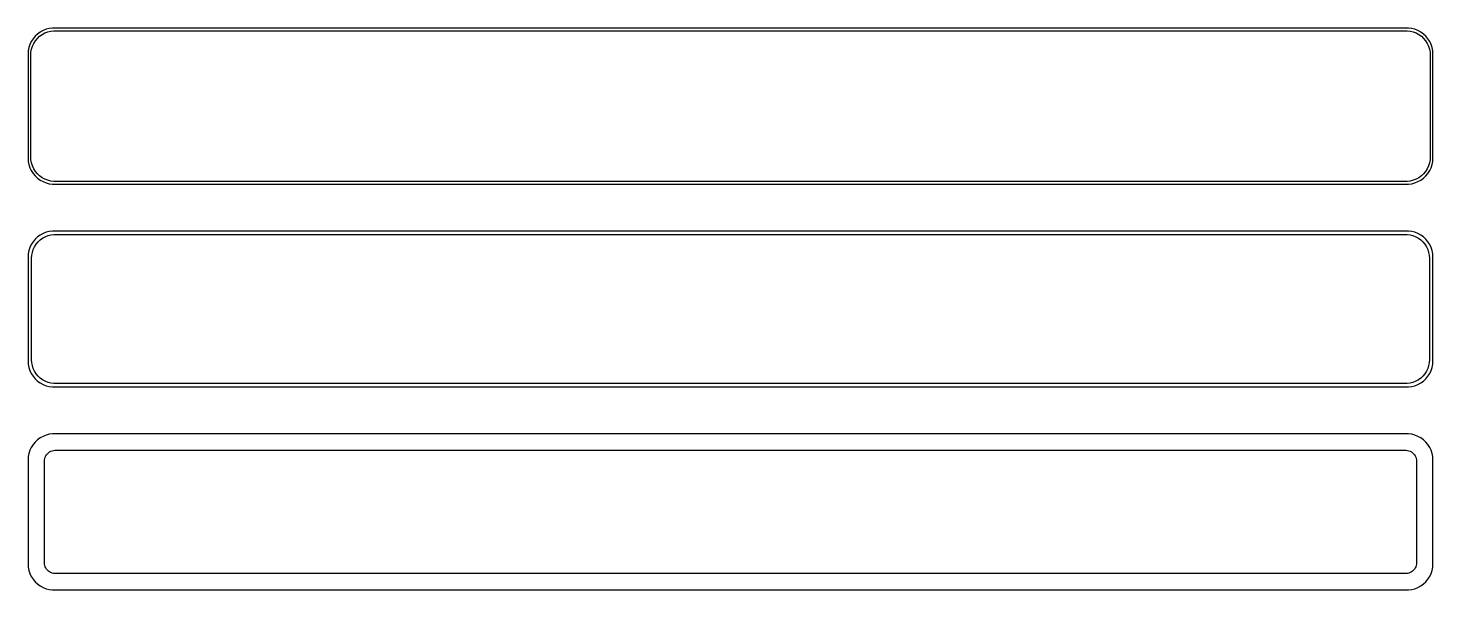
# Model space of a CAD drawing. Header units: metres. Extents: x -135 to 135, y 102 to 210.
import ezdxf

# ---------------------------------------------------------------- set-up
doc = ezdxf.new("R2010")
doc.units = ezdxf.units.M

msp = doc.modelspace()

# ---------------------------------------------------------------- linework, layer by layer
for p, q in [((-134.045, 207.939), (-134.382, 207.409)), ((-133.645, 208.423), (-134.045, 207.939)), ((-133.187, 208.853), (-133.645, 208.423)), ((-133.593, 207.542), (-133.213, 208.002)), ((-133.213, 208.002), (-132.778, 208.41)), ((-132.679, 209.222), (-133.187, 208.853)), ((-132.778, 208.41), (-132.295, 208.761)), ((-132.129, 209.524), (-132.679, 209.222)), ((-132.295, 208.761), (-131.772, 209.048)), ((-131.545, 209.755), (-132.129, 209.524)), ((-131.772, 209.048), (-131.218, 209.268)), ((-130.937, 209.911), (-131.545, 209.755)), ((-131.218, 209.268), (-130.64, 209.416)), ((-130.314, 209.99), (-130.937, 209.911)), ((-130.64, 209.416), (-130.048, 209.491)), ((130.314, 209.99), (-130.314, 209.99)), ((-130.048, 209.491), (130.048, 209.491)), ((130.048, 209.491), (130.64, 209.416)), ((130.937, 209.911), (130.314, 209.99)), ((130.64, 209.416), (131.218, 209.268)), ((131.545, 209.755), (130.937, 209.911)), ((131.218, 209.268), (131.772, 209.048)), ((132.129, 209.524), (131.545, 209.755)), ((131.772, 209.048), (132.295, 208.761)), ((132.679, 209.222), (132.129, 209.524)), ((132.295, 208.761), (132.778, 208.41)), ((133.187, 208.853), (132.679, 209.222)), ((132.778, 208.41), (133.213, 208.002)), ((133.645, 208.423), (133.187, 208.853)), ((133.213, 208.002), (133.593, 207.542)), ((134.045, 207.939), (133.645, 208.423)), ((134.382, 207.409), (134.045, 207.939)), ((-134.961, 205.627), (-135, 205)), ((-134.843, 206.243), (-134.961, 205.627)), ((-134.649, 206.841), (-134.843, 206.243)), ((-134.382, 207.409), (-134.649, 206.841)), ((-134.5, 204.75), (-134.463, 205.345)), ((-134.463, 205.345), (-134.351, 205.931)), ((-134.351, 205.931), (-134.166, 206.499)), ((-134.166, 206.499), (-133.912, 207.038)), ((-133.912, 207.038), (-133.593, 207.542)), ((133.593, 207.542), (133.912, 207.038)), ((133.912, 207.038), (134.166, 206.499)), ((134.166, 206.499), (134.351, 205.931)), ((134.351, 205.931), (134.463, 205.345)), ((134.649, 206.841), (134.382, 207.409)), ((134.463, 205.345), (134.5, 204.75)), ((134.843, 206.243), (134.649, 206.841)), ((134.961, 205.627), (134.843, 206.243)), ((135, 205), (134.961, 205.627)), ((-135, 205), (-135, 185)), ((-134.5, 185.25), (-134.5, 204.75)), ((134.5, 204.75), (134.5, 185.25)), ((135, 185), (135, 205)), ((-135, 185), (-134.961, 184.373)), ((-134.961, 184.373), (-134.843, 183.757)), ((-134.843, 183.757), (-134.649, 183.159)), ((-134.463, 184.655), (-134.5, 185.25)), ((-134.351, 184.069), (-134.463, 184.655)), ((-134.166, 183.501), (-134.351, 184.069)), ((134.351, 184.069), (134.166, 183.501)), ((134.463, 184.655), (134.351, 184.069)), ((134.5, 185.25), (134.463, 184.655)), ((134.649, 183.159), (134.843, 183.757)), ((134.843, 183.757), (134.961, 184.373)), ((134.961, 184.373), (135, 185)), ((-134.649, 183.159), (-134.382, 182.591)), ((-134.382, 182.591), (-134.045, 182.061)), ((-133.912, 182.962), (-134.166, 183.501)), ((-134.045, 182.061), (-133.645, 181.577)), ((-133.593, 182.458), (-133.912, 182.962)), ((-133.645, 181.577), (-133.187, 181.147)), ((-133.213, 181.998), (-133.593, 182.458)), ((-132.778, 181.59), (-133.213, 181.998)), ((-133.187, 181.147), (-132.679, 180.778)), ((-132.295, 181.239), (-132.778, 181.59)), ((-131.772, 180.952), (-132.295, 181.239)), ((-131.218, 180.732), (-131.772, 180.952)), ((131.772, 180.952), (131.218, 180.732)), ((132.295, 181.239), (131.772, 180.952)), ((132.778, 181.59), (132.295, 181.239)), ((132.679, 180.778), (133.187, 181.147)), ((133.213, 181.998), (132.778, 181.59)), ((133.187, 181.147), (133.645, 181.577)), ((133.593, 182.458), (133.213, 181.998)), ((133.912, 182.962), (133.593, 182.458)), ((133.645, 181.577), (134.045, 182.061)), ((134.166, 183.501), (133.912, 182.962)), ((134.045, 182.061), (134.382, 182.591)), ((134.382, 182.591), (134.649, 183.159)), ((-132.679, 180.778), (-132.129, 180.476)), ((-132.129, 180.476), (-131.545, 180.245)), ((-131.545, 180.245), (-130.937, 180.089)), ((-130.64, 180.584), (-131.218, 180.732)), ((-130.937, 180.089), (-130.314, 180.01)), ((-130.048, 180.509), (-130.64, 180.584)), ((-130.314, 180.01), (130.314, 180.01)), ((130.048, 180.509), (-130.048, 180.509)), ((130.64, 180.584), (130.048, 180.509)), ((130.314, 180.01), (130.937, 180.089)), ((131.218, 180.732), (130.64, 180.584)), ((130.937, 180.089), (131.545, 180.245)), ((131.545, 180.245), (132.129, 180.476)), ((132.129, 180.476), (132.679, 180.778)), ((-132.679, 170.222), (-133.187, 169.853)), ((-132.129, 170.524), (-132.679, 170.222)), ((-131.545, 170.755), (-132.129, 170.524)), ((-131.699, 169.893), (-131.165, 170.104)), ((-130.937, 170.911), (-131.545, 170.755)), ((-131.165, 170.104), (-130.608, 170.247)), ((-130.314, 170.99), (-130.937, 170.911)), ((-130.608, 170.247), (-130.037, 170.319)), ((130.314, 170.99), (-130.314, 170.99)), ((-130.037, 170.319), (130.037, 170.319)), ((130.037, 170.319), (130.608, 170.247)), ((130.937, 170.911), (130.314, 170.99)), ((130.608, 170.247), (131.165, 170.104)), ((131.545, 170.755), (130.937, 170.911)), ((131.165, 170.104), (131.699, 169.893)), ((132.129, 170.524), (131.545, 170.755)), ((132.679, 170.222), (132.129, 170.524)), ((133.187, 169.853), (132.679, 170.222)), ((-134.649, 167.841), (-134.843, 167.243)), ((-134.382, 168.409), (-134.649, 167.841)), ((-134.045, 168.939), (-134.382, 168.409)), ((-134.185, 166.889), (-134.007, 167.435)), ((-133.645, 169.423), (-134.045, 168.939)), ((-134.007, 167.435), (-133.762, 167.956)), ((-133.762, 167.956), (-133.454, 168.441)), ((-133.187, 169.853), (-133.645, 169.423)), ((-133.454, 168.441), (-133.088, 168.884)), ((-133.088, 168.884), (-132.668, 169.278)), ((-132.668, 169.278), (-132.203, 169.616)), ((-132.203, 169.616), (-131.699, 169.893)), ((131.699, 169.893), (132.203, 169.616)), ((132.203, 169.616), (132.668, 169.278)), ((132.668, 169.278), (133.088, 168.884)), ((133.088, 168.884), (133.454, 168.441)), ((133.645, 169.423), (133.187, 169.853)), ((133.454, 168.441), (133.762, 167.956)), ((134.045, 168.939), (133.645, 169.423)), ((133.762, 167.956), (134.007, 167.435)), ((134.007, 167.435), (134.185, 166.889)), ((134.382, 168.409), (134.045, 168.939)), ((134.649, 167.841), (134.382, 168.409)), ((134.843, 167.243), (134.649, 167.841)), ((-134.961, 166.627), (-135, 166)), ((-135, 166), (-135, 146)), ((-134.843, 167.243), (-134.961, 166.627)), ((-134.328, 165.75), (-134.292, 166.324)), ((-134.328, 146.25), (-134.328, 165.75)), ((-134.292, 166.324), (-134.185, 166.889)), ((134.185, 166.889), (134.292, 166.324)), ((134.292, 166.324), (134.328, 165.75)), ((134.328, 165.75), (134.328, 146.25)), ((134.961, 166.627), (134.843, 167.243)), ((135, 166), (134.961, 166.627)), ((135, 146), (135, 166)), ((-135, 146), (-134.961, 145.373)), ((-134.292, 145.676), (-134.328, 146.25)), ((134.328, 146.25), (134.292, 145.676)), ((134.961, 145.373), (135, 146)), ((-134.961, 145.373), (-134.843, 144.757)), ((-134.843, 144.757), (-134.649, 144.159)), ((-134.649, 144.159), (-134.382, 143.591)), ((-134.382, 143.591), (-134.045, 143.061)), ((-134.185, 145.111), (-134.292, 145.676)), ((-134.007, 144.565), (-134.185, 145.111)), ((-133.762, 144.044), (-134.007, 144.565)), ((-133.454, 143.559), (-133.762, 144.044)), ((-133.088, 143.116), (-133.454, 143.559)), ((-132.668, 142.722), (-133.088, 143.116)), ((133.088, 143.116), (132.668, 142.722)), ((133.454, 143.559), (133.088, 143.116)), ((133.762, 144.044), (133.454, 143.559)), ((134.007, 144.565), (133.762, 144.044)), ((134.185, 145.111), (134.007, 144.565)), ((134.045, 143.061), (134.382, 143.591)), ((134.292, 145.676), (134.185, 145.111)), ((134.382, 143.591), (134.649, 144.159)), ((134.649, 144.159), (134.843, 144.757)), ((134.843, 144.757), (134.961, 145.373)), ((-134.045, 143.061), (-133.645, 142.577)), ((-133.645, 142.577), (-133.187, 142.147)), ((-133.187, 142.147), (-132.679, 141.778)), ((-132.679, 141.778), (-132.129, 141.476)), ((-132.203, 142.384), (-132.668, 142.722)), ((-131.699, 142.107), (-132.203, 142.384)), ((-132.129, 141.476), (-131.545, 141.245)), ((-131.165, 141.896), (-131.699, 142.107)), ((-131.545, 141.245), (-130.937, 141.089)), ((-130.608, 141.753), (-131.165, 141.896)), ((-130.937, 141.089), (-130.314, 141.01)), ((-130.037, 141.681), (-130.608, 141.753)), ((-130.314, 141.01), (130.314, 141.01)), ((130.037, 141.681), (-130.037, 141.681)), ((130.608, 141.753), (130.037, 141.681)), ((130.314, 141.01), (130.937, 141.089)), ((131.165, 141.896), (130.608, 141.753)), ((130.937, 141.089), (131.545, 141.245)), ((131.699, 142.107), (131.165, 141.896)), ((131.545, 141.245), (132.129, 141.476)), ((132.203, 142.384), (131.699, 142.107)), ((132.129, 141.476), (132.679, 141.778)), ((132.668, 142.722), (132.203, 142.384)), ((132.679, 141.778), (133.187, 142.147)), ((133.187, 142.147), (133.645, 142.577)), ((133.645, 142.577), (134.045, 143.061)), ((-134.045, 129.939), (-134.382, 129.409)), ((-133.645, 130.423), (-134.045, 129.939)), ((-133.187, 130.853), (-133.645, 130.423)), ((-132.679, 131.222), (-133.187, 130.853)), ((-132.129, 131.524), (-132.679, 131.222)), ((-131.545, 131.755), (-132.129, 131.524)), ((-130.937, 131.911), (-131.545, 131.755)), ((-130.314, 131.99), (-130.937, 131.911)), ((130.314, 131.99), (-130.314, 131.99)), ((130.937, 131.911), (130.314, 131.99)), ((131.545, 131.755), (130.937, 131.911)), ((132.129, 131.524), (131.545, 131.755)), ((132.679, 131.222), (132.129, 131.524)), ((133.187, 130.853), (132.679, 131.222)), ((133.645, 130.423), (133.187, 130.853)), ((134.045, 129.939), (133.645, 130.423)), ((134.382, 129.409), (134.045, 129.939)), ((-134.961, 127.627), (-135, 127)), ((-135, 127), (-135, 107)), ((-134.843, 128.243), (-134.961, 127.627)), ((-134.649, 128.841), (-134.843, 128.243)), ((-134.382, 129.409), (-134.649, 128.841)), ((-131.86, 126.75), (-131.843, 127.014)), ((-131.843, 127.014), (-131.793, 127.275)), ((-131.793, 127.275), (-131.711, 127.527)), ((-131.711, 127.527), (-131.599, 127.766)), ((-131.599, 127.766), (-131.457, 127.99)), ((-131.457, 127.99), (-131.288, 128.194)), ((-131.288, 128.194), (-131.095, 128.375)), ((-131.095, 128.375), (-130.88, 128.531)), ((-130.88, 128.531), (-130.648, 128.659)), ((-130.648, 128.659), (-130.402, 128.756)), ((-130.402, 128.756), (-130.145, 128.822)), ((-130.145, 128.822), (-129.882, 128.855)), ((-129.882, 128.855), (129.882, 128.855)), ((129.882, 128.855), (130.145, 128.822)), ((130.145, 128.822), (130.402, 128.756)), ((130.402, 128.756), (130.648, 128.659)), ((130.648, 128.659), (130.88, 128.531)), ((130.88, 128.531), (131.095, 128.375)), ((131.095, 128.375), (131.288, 128.194)), ((131.288, 128.194), (131.457, 127.99)), ((131.457, 127.99), (131.599, 127.766)), ((131.599, 127.766), (131.711, 127.527)), ((131.711, 127.527), (131.793, 127.275)), ((131.793, 127.275), (131.843, 127.014)), ((131.843, 127.014), (131.86, 126.75)), ((134.649, 128.841), (134.382, 129.409)), ((134.843, 128.243), (134.649, 128.841)), ((134.961, 127.627), (134.843, 128.243)), ((135, 127), (134.961, 127.627)), ((135, 107), (135, 127)), ((-131.86, 107.25), (-131.86, 126.75)), ((131.86, 126.75), (131.86, 107.25)), ((-135, 107), (-134.961, 106.373)), ((-134.961, 106.373), (-134.843, 105.757)), ((-134.843, 105.757), (-134.649, 105.159)), ((-131.843, 106.986), (-131.86, 107.25)), ((-131.793, 106.725), (-131.843, 106.986)), ((-131.711, 106.473), (-131.793, 106.725)), ((-131.599, 106.234), (-131.711, 106.473)), ((-131.457, 106.01), (-131.599, 106.234)), ((-131.288, 105.806), (-131.457, 106.01)), ((-131.095, 105.625), (-131.288, 105.806)), ((-130.88, 105.469), (-131.095, 105.625)), ((-130.648, 105.341), (-130.88, 105.469)), ((-130.402, 105.244), (-130.648, 105.341)), ((130.648, 105.341), (130.402, 105.244)), ((130.88, 105.469), (130.648, 105.341)), ((131.095, 105.625), (130.88, 105.469)), ((131.288, 105.806), (131.095, 105.625)), ((131.457, 106.01), (131.288, 105.806)), ((131.599, 106.234), (131.457, 106.01)), ((131.711, 106.473), (131.599, 106.234)), ((131.793, 106.725), (131.711, 106.473)), ((131.843, 106.986), (131.793, 106.725)), ((131.86, 107.25), (131.843, 106.986)), ((134.649, 105.159), (134.843, 105.757)), ((134.843, 105.757), (134.961, 106.373)), ((134.961, 106.373), (135, 107)), ((-134.649, 105.159), (-134.382, 104.591)), ((-134.382, 104.591), (-134.045, 104.061)), ((-134.045, 104.061), (-133.645, 103.577)), ((-133.645, 103.577), (-133.187, 103.147)), ((-133.187, 103.147), (-132.679, 102.778)), ((-132.679, 102.778), (-132.129, 102.476)), ((-130.145, 105.178), (-130.402, 105.244)), ((-129.882, 105.145), (-130.145, 105.178)), ((129.882, 105.145), (-129.882, 105.145)), ((130.145, 105.178), (129.882, 105.145)), ((130.402, 105.244), (130.145, 105.178)), ((132.129, 102.476), (132.679, 102.778)), ((132.679, 102.778), (133.187, 103.147)), ((133.187, 103.147), (133.645, 103.577)), ((133.645, 103.577), (134.045, 104.061)), ((134.045, 104.061), (134.382, 104.591)), ((134.382, 104.591), (134.649, 105.159)), ((-132.129, 102.476), (-131.545, 102.245)), ((-131.545, 102.245), (-130.937, 102.089)), ((-130.937, 102.089), (-130.314, 102.01)), ((-130.314, 102.01), (130.314, 102.01)), ((130.314, 102.01), (130.937, 102.089)), ((130.937, 102.089), (131.545, 102.245)), ((131.545, 102.245), (132.129, 102.476))]:
    msp.add_line(p, q)

doc.saveas('drawing.dxf')
